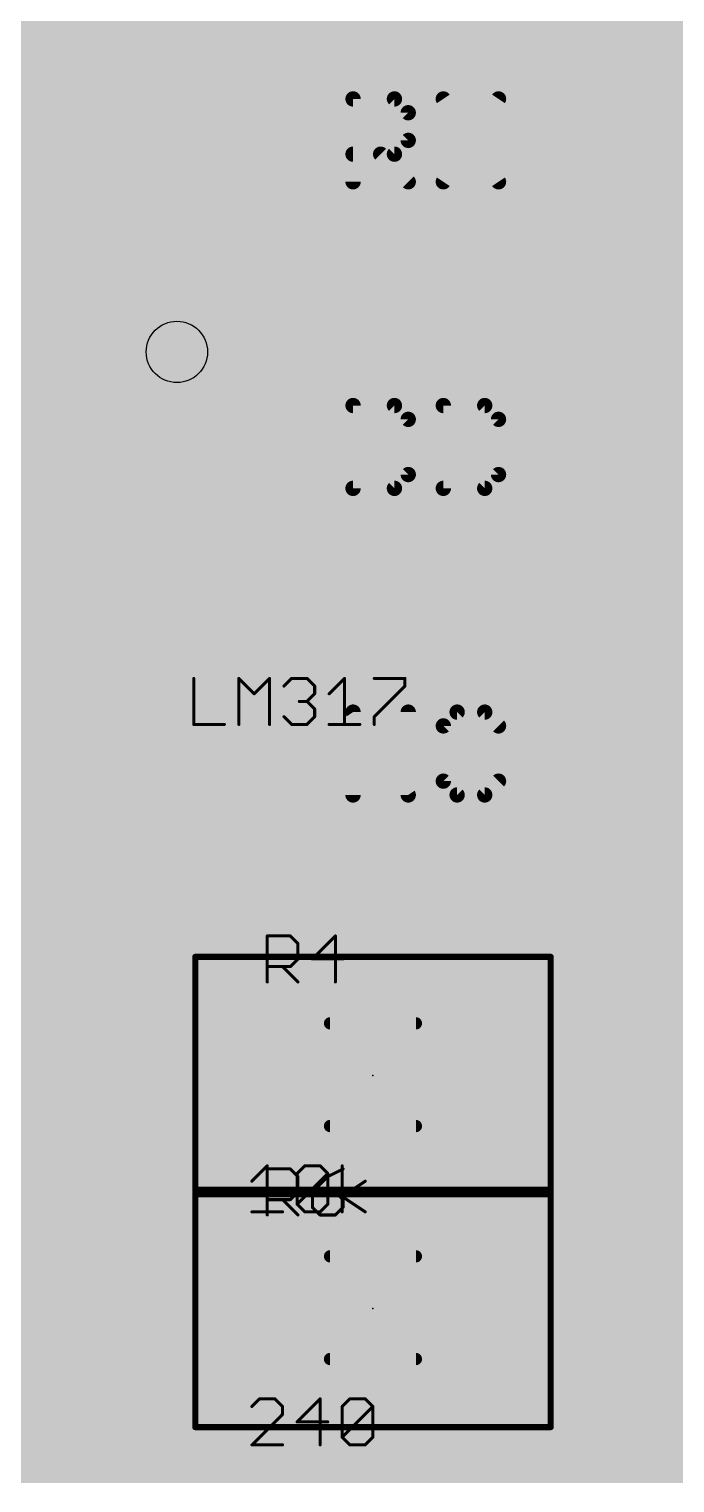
# Model space of a CAD drawing. Extents: x -29 to 78, y -15 to 28.
# Drawn here: x 8.3 to 13.65, y -0.18 to 11.87 of the extents above; entities that cross this region are included whole.
import ezdxf

# ---------------------------------------------------------------- set-up
doc = ezdxf.new("R2010")
doc.units = 0
for name, color, linetype in [('1', 12, 'CONTINUOUS'), ('16', 132, 'CONTINUOUS'), ('18', 110, 'CONTINUOUS'), ('20', 53, 'CONTINUOUS'), ('200', 132, 'CONTINUOUS'), ('201', 110, 'CONTINUOUS'), ('21', 41, 'CONTINUOUS'), ('23', 53, 'CONTINUOUS'), ('25', 253, 'CONTINUOUS'), ('27', 253, 'CONTINUOUS'), ('29', 253, 'CONTINUOUS'), ('31', 253, 'CONTINUOUS'), ('35', 253, 'CONTINUOUS'), ('39', 12, 'CONTINUOUS'), ('44', 253, 'CONTINUOUS'), ('49', 6, 'CONTINUOUS'), ('51', 53, 'CONTINUOUS')]:
    doc.layers.add(name, color=color, linetype=linetype)

# ---------------------------------------------------------------- blocks, each defined once
blk = doc.blocks.new('RECT')
blk.add_solid([(-0.5, -0.5), (0.5, -0.5), (-0.5, 0.5), (0.5, 0.5)])
blk = doc.blocks.new('ROUNDV')
at = {"const_width": 0.5}
blk.add_lwpolyline([(0, -0.25, 1), (0, 0.25, 1), (0, -0.25)], format="xyb", dxfattribs=at)

msp = doc.modelspace()

# ---------------------------------------------------------------- linework, layer by layer
at = {"layer": '1'}
for points, const_width in [([(8.509, 9.779), (9.906, 11.176)], 0.254), ([(9.906, 11.176), (14.517, 11.176)], 0.254), ([(9.525, 9.1948), (10.2718, 9.9416)], 0.254), ([(10.2718, 9.9416), (11.9037, 9.9416)], 0.254), ([(8.509, 2.921), (8.509, 9.779)], 0.254), ([(13.5128, 8.6614), (13.9446, 9.0932)], 0.254), ([(12.4324, 8.3684), (12.7254, 8.6614)], 0.254), ([(12.7254, 8.6614), (13.5128, 8.6614)], 0.254), ([(12.4324, 7.4016), (12.4324, 8.3684)], 0.254), ([(9.9568, 7.0358), (10.287, 7.366)], 0.254), ([(10.287, 7.366), (11.8681, 7.366)], 0.254), ([(11.8681, 7.366), (11.9037, 7.4016)], 0.254), ([(11.9037, 7.4016), (12.4324, 7.4016)], 0.254), ([(12.4324, 7.4016), (12.4206, 7.3898)], 0.254), ([(12.4324, 7.4016), (12.8134, 7.0206)], 0.254), ([(9.9568, 3.5442), (9.9568, 7.0358)], 0.254), ([(9.9568, 3.5442), (10.3006, 3.2004)], 0.254), ([(13.0048, 3.2004), (13.1651, 3.3607)], 0.254), ([(13.1651, 3.3607), (14.8874, 3.3607)], 0.254), ([(12.0006, 3.2004), (13.0048, 3.2004)], 0.254), ([(12.0006, 2.2352), (12.0006, 3.2004)], 0.254), ([(8.89, 2.54), (8.509, 2.921)], 0.254), ([(9.144, 2.286), (8.89, 2.54)], 0.254), ([(9.1948, 2.2352), (9.144, 2.286)], 0.254), ([(9.1948, 2.2352), (12.0006, 2.2352)], 0.254), ([(12.0006, 2.2352), (12.0006, 1.27)], 0.254), ([(7.62, 1.27), (10.3006, 1.27)], 0.254), ([(38.227, 0), (-2.921, 0)], 0.2032)]:
    msp.add_lwpolyline(points, dxfattribs=dict(at, const_width=const_width))
at = {"layer": '1', "const_width": 0.127}
for points in [[(9.906, 11.2395, 1), (9.906, 11.1125)], [(9.9509, 11.1311, 1), (9.8611, 11.2209)], [(10.2718, 10.0051, 1), (10.2718, 9.8781)], [(10.3167, 9.8967, 1), (10.2269, 9.9865)], [(11.9037, 9.8781, 1), (11.9037, 10.0051)], [(8.5725, 9.779, 1), (8.4455, 9.779)], [(8.4641, 9.8239, 1), (8.5539, 9.7341)], [(9.4801, 9.2397, 1), (9.5699, 9.1499)], [(12.7254, 8.7249, 1), (12.7254, 8.5979)], [(12.7703, 8.6165, 1), (12.6805, 8.7063)], [(13.4679, 8.7063, 1), (13.5577, 8.6165)], [(13.5128, 8.5979, 1), (13.5128, 8.7249)], [(12.4959, 8.3684, 1), (12.3689, 8.3684)], [(12.3875, 8.4133, 1), (12.4773, 8.3235)], [(10.287, 7.4295, 1), (10.287, 7.3025)], [(10.3319, 7.3211, 1), (10.2421, 7.4109)], [(11.8232, 7.4109, 1), (11.913, 7.3211)], [(11.9037, 7.4651, 1), (11.9037, 7.3381)], [(11.9486, 7.3567, 1), (11.8588, 7.4465)], [(11.8681, 7.3025, 1), (11.8681, 7.4295)], [(12.3757, 7.4347, 1), (12.4655, 7.3449)], [(12.4773, 7.4465, 1), (12.3875, 7.3567)], [(12.4773, 7.3567, 1), (12.3875, 7.4465)], [(12.4324, 7.3381, 1), (12.4324, 7.4651)], [(12.3689, 7.4016, 1), (12.4959, 7.4016)], [(10.0203, 7.0358, 1), (9.8933, 7.0358)], [(9.9119, 7.0807, 1), (10.0017, 6.9909)], [(12.7685, 6.9757, 1), (12.8583, 7.0655)], [(10.0017, 3.5891, 1), (9.9119, 3.4993)], [(9.8933, 3.5442, 1), (10.0203, 3.5442)], [(13.1651, 3.4242, 1), (13.1651, 3.2972)], [(13.21, 3.3158, 1), (13.1202, 3.4056)], [(10.2557, 3.1555, 1), (10.3455, 3.2453)], [(12.0006, 3.2639, 1), (12.0006, 3.1369)], [(12.0641, 3.2004, 1), (11.9371, 3.2004)], [(12.9599, 3.2453, 1), (13.0497, 3.1555)], [(13.0048, 3.1369, 1), (13.0048, 3.2639)], [(8.5539, 2.9659, 1), (8.4641, 2.8761)], [(8.4455, 2.921, 1), (8.5725, 2.921)], [(8.9349, 2.5849, 1), (8.8451, 2.4951)], [(8.8451, 2.4951, 1), (8.9349, 2.5849)], [(9.1889, 2.3309, 1), (9.0991, 2.2411)], [(9.0991, 2.2411, 1), (9.1889, 2.3309)], [(9.1948, 2.2987, 1), (9.1948, 2.1717)], [(9.1499, 2.1903, 1), (9.2397, 2.2801)], [(12.0641, 2.2352, 1), (11.9371, 2.2352)], [(11.9371, 2.2352, 1), (12.0641, 2.2352)], [(12.0006, 2.1717, 1), (12.0006, 2.2987)], [(10.3006, 1.2065, 1), (10.3006, 1.3335)], [(11.9371, 1.27, 1), (12.0641, 1.27)]]:
    msp.add_lwpolyline(points, format="xyb", dxfattribs=at)
at = {"layer": '16'}
for points, const_width in [([(11.43, 10.3124), (11.43, 14.859)], 0.254), ([(8.509, 8.763), (8.509, 12.446)], 0.254), ([(9.525, 9.1948), (9.525, 12.446)], 0.254), ([(12.1158, 9.6266), (11.43, 10.3124)], 0.254), ([(12.1158, 9.6266), (16.4846, 9.6266)], 0.254), ([(9.652, 7.62), (8.509, 8.763)], 0.254), ([(8.763, 7.493), (7.874, 8.382)], 0.4064), ([(9.652, 4.572), (9.652, 7.62)], 0.254), ([(8.763, 2.794), (8.763, 7.493)], 0.4064), ([(9.652, 4.572), (10.922, 3.302)], 0.254), ([(10.922, 3.302), (17.018, 3.302)], 0.254), ([(8.89, 2.667), (8.763, 2.794)], 0.4064), ([(7.112, 2.667), (8.89, 2.667)], 0.4064), ([(8.89, 2.667), (17.653, 2.667)], 0.4064), ([(7.874, 1.016), (18.288, 1.016)], 0.254), ([(-2.921, 0), (33.02, 0)], 0.2032)]:
    msp.add_lwpolyline(points, dxfattribs=dict(at, const_width=const_width))
for points, const_width in [([(11.4749, 10.3573, 1), (11.3851, 10.2675)], 0.127), ([(11.3665, 10.3124, 1), (11.4935, 10.3124)], 0.127), ([(12.1158, 9.6901, 1), (12.1158, 9.5631)], 0.127), ([(12.0709, 9.5817, 1), (12.1607, 9.6715)], 0.127), ([(9.4615, 9.1948, 1), (9.5885, 9.1948)], 0.127), ([(8.5539, 8.8079, 1), (8.4641, 8.7181)], 0.127), ([(8.4455, 8.763, 1), (8.5725, 8.763)], 0.127), ([(9.7155, 7.62, 1), (9.5885, 7.62)], 0.127), ([(9.6071, 7.5751, 1), (9.6969, 7.6649)], 0.127), ([(8.8646, 7.493, 1), (8.6614, 7.493)], 0.2032), ([(8.6912, 7.4212, 1), (8.8348, 7.5648)], 0.2032), ([(9.6969, 4.6169, 1), (9.6071, 4.5271)], 0.127), ([(9.5885, 4.572, 1), (9.7155, 4.572)], 0.127), ([(10.922, 3.3655, 1), (10.922, 3.2385)], 0.127), ([(10.8771, 3.2571, 1), (10.9669, 3.3469)], 0.127), ([(8.6614, 2.794, 1), (8.8646, 2.794)], 0.2032), ([(8.8348, 2.8658, 1), (8.6912, 2.7222)], 0.2032), ([(8.89, 2.7686, 1), (8.89, 2.5654)], 0.2032), ([(8.8182, 2.5952, 1), (8.9618, 2.7388)], 0.2032), ([(8.89, 2.5654, 1), (8.89, 2.7686)], 0.2032)]:
    msp.add_lwpolyline(points, format="xyb", dxfattribs=dict(at, const_width=const_width))
at = {"layer": '20', "const_width": 0.2032}
msp.add_lwpolyline([(-2.921, 0), (38.227, 0)], dxfattribs=at)
at = {"layer": '21', "const_width": 0.0635}
for points in [[(11.0173, 11.2909, 1), (10.9537, 11.2909)], [(10.9855, 11.3226, 1), (10.9855, 11.2591)], [(11.3511, 11.3133, 1), (11.3062, 11.2684)], [(11.3287, 11.2591, 1), (11.3287, 11.3226)], [(11.7603, 11.3085, 1), (11.7075, 11.2733)], [(12.2179, 11.2733, 1), (12.1651, 11.3085)], [(11.4748, 11.1765, 1), (11.4113, 11.1765)], [(11.4206, 11.154, 1), (11.4655, 11.1989)], [(11.4113, 10.9477, 1), (11.4748, 10.9477)], [(11.4655, 10.9252, 1), (11.4206, 10.9701)], [(10.9855, 10.865, 1), (10.9855, 10.8015)], [(11.2367, 10.8557, 1), (11.1918, 10.8108)], [(11.3062, 10.8557, 1), (11.3511, 10.8108)], [(11.3287, 10.8015, 1), (11.3287, 10.865)], [(10.9537, 10.6045, 1), (11.0173, 10.6045)], [(11.4206, 10.582, 1), (11.4655, 10.627)], [(11.7075, 10.6221, 1), (11.7603, 10.5869)], [(12.1651, 10.5869, 1), (12.2179, 10.6221)], [(11.0173, 8.7509, 1), (10.9537, 8.7509)], [(10.9855, 8.7826, 1), (10.9855, 8.7191)], [(11.3511, 8.7733, 1), (11.3062, 8.7284)], [(11.3287, 8.7191, 1), (11.3287, 8.7826)], [(11.7657, 8.7509, 1), (11.7022, 8.7509)], [(11.7339, 8.7826, 1), (11.7339, 8.7191)], [(12.0996, 8.7733, 1), (12.0547, 8.7284)], [(12.0771, 8.7191, 1), (12.0771, 8.7826)], [(11.4748, 8.6365, 1), (11.4113, 8.6365)], [(11.4206, 8.614, 1), (11.4655, 8.6589)], [(12.2233, 8.6365, 1), (12.1598, 8.6365)], [(12.1691, 8.614, 1), (12.214, 8.6589)], [(11.4113, 8.1789, 1), (11.4748, 8.1789)], [(11.4655, 8.1564, 1), (11.4206, 8.2013)], [(12.1598, 8.1789, 1), (12.2233, 8.1789)], [(12.214, 8.1564, 1), (12.1691, 8.2013)], [(10.9537, 8.0645, 1), (11.0173, 8.0645)], [(10.9855, 8.0963, 1), (10.9855, 8.0328)], [(11.3062, 8.087, 1), (11.3511, 8.042)], [(11.3287, 8.0328, 1), (11.3287, 8.0963)], [(11.7339, 8.0963, 1), (11.7339, 8.0328)], [(11.7022, 8.0645, 1), (11.7657, 8.0645)], [(12.0547, 8.087, 1), (12.0996, 8.042)], [(12.0771, 8.0328, 1), (12.0771, 8.0963)], [(11.0173, 6.2109, 1), (10.9537, 6.2109)], [(11.0119, 6.2285, 1), (10.9591, 6.1933)], [(11.4748, 6.2109, 1), (11.4113, 6.2109)], [(11.8483, 6.2426, 1), (11.8483, 6.1791)], [(11.8708, 6.1884, 1), (11.8259, 6.2333)], [(12.0996, 6.2333, 1), (12.0547, 6.1884)], [(12.0771, 6.1791, 1), (12.0771, 6.2426)], [(11.7657, 6.0965, 1), (11.7022, 6.0965)], [(11.7115, 6.1189, 1), (11.7564, 6.074)], [(12.1691, 6.074, 1), (12.214, 6.1189)], [(11.7022, 5.6389, 1), (11.7657, 5.6389)], [(11.7564, 5.6613, 1), (11.7115, 5.6164)], [(12.214, 5.6164, 1), (12.1691, 5.6613)], [(10.9537, 5.5245, 1), (11.0173, 5.5245)], [(11.4113, 5.5245, 1), (11.4748, 5.5245)], [(11.4167, 5.5069, 1), (11.4695, 5.5421)], [(11.8483, 5.5563, 1), (11.8483, 5.4928)], [(11.8259, 5.502, 1), (11.8708, 5.547)], [(12.0547, 5.547, 1), (12.0996, 5.502)], [(12.0771, 5.4928, 1), (12.0771, 5.5563)]]:
    msp.add_lwpolyline(points, format="xyb", dxfattribs=at)
at = {"layer": '21', "const_width": 0.127}
for points in [[(10.9855, 10.6045), (10.9855, 11.2909)], [(10.9855, 11.2909), (11.3287, 11.2909)], [(11.3287, 11.2909), (11.4431, 11.1765)], [(11.7339, 11.2909), (12.1915, 10.6045)], [(12.1915, 11.2909), (11.7339, 10.6045)], [(11.4431, 11.1765), (11.4431, 10.9477)], [(11.4431, 10.9477), (11.3287, 10.8333)], [(11.3287, 10.8333), (10.9855, 10.8333)], [(11.2143, 10.8333), (11.4431, 10.6045)], [(10.9855, 8.7509), (10.9855, 8.0645)], [(11.3287, 8.7509), (10.9855, 8.7509)], [(11.4431, 8.6365), (11.3287, 8.7509)], [(11.7339, 8.7509), (11.7339, 8.0645)], [(12.0771, 8.7509), (11.7339, 8.7509)], [(12.1915, 8.6365), (12.0771, 8.7509)], [(11.4431, 8.1789), (11.4431, 8.6365)], [(12.1915, 8.1789), (12.1915, 8.6365)], [(11.3287, 8.0645), (11.4431, 8.1789)], [(12.0771, 8.0645), (12.1915, 8.1789)], [(10.9855, 8.0645), (11.3287, 8.0645)], [(11.7339, 8.0645), (12.0771, 8.0645)], [(10.9855, 5.5245), (10.9855, 6.2109)], [(10.9855, 6.2109), (11.4431, 5.5245)], [(11.4431, 5.5245), (11.4431, 6.2109)], [(11.8483, 6.2109), (11.7339, 6.0965)], [(12.0771, 6.2109), (11.8483, 6.2109)], [(12.1915, 6.0965), (12.0771, 6.2109)], [(11.7339, 6.0965), (11.7339, 5.6389)], [(11.7339, 5.6389), (11.8483, 5.5245)], [(12.0771, 5.5245), (12.1915, 5.6389)], [(11.8483, 5.5245), (12.0771, 5.5245)]]:
    msp.add_lwpolyline(points, dxfattribs=at)
at = {"layer": '23'}
for p in [(11.1506, 3.2004), (11.1506, 1.27)]:
    msp.add_point(p, dxfattribs=at)
at = {"layer": '25', "const_width": 0.0127}
for points in [[(10.2743, 4.3628, 1), (10.2743, 4.3501)], [(10.2806, 4.3564, 1), (10.268, 4.3564)], [(10.4695, 4.3609, 1), (10.4605, 4.3519)], [(10.465, 4.3501, 1), (10.465, 4.3628)], [(10.8455, 4.3564, 1), (10.8328, 4.3564)], [(10.8437, 4.3519, 1), (10.8347, 4.3609)], [(10.5349, 4.2929, 1), (10.5222, 4.2929)], [(10.524, 4.2884, 1), (10.533, 4.2974)], [(10.2743, 4.1086, 1), (10.2743, 4.0959)], [(10.4059, 4.1067, 1), (10.3969, 4.0977)], [(10.4605, 4.1067, 1), (10.4695, 4.0977)], [(10.465, 4.0959, 1), (10.465, 4.1086)], [(10.5222, 4.1658, 1), (10.5349, 4.1658)], [(10.533, 4.1613, 1), (10.524, 4.1703)], [(10.6485, 4.1721, 1), (10.6485, 4.1594)], [(10.644, 4.1703, 1), (10.653, 4.1613)], [(10.9027, 4.1594, 1), (10.9027, 4.1721)], [(10.268, 3.9751, 1), (10.2806, 3.9751)], [(10.524, 3.9706, 1), (10.533, 3.9796)], [(10.8328, 3.9751, 1), (10.8455, 3.9751)], [(10.2743, 2.4324, 1), (10.2743, 2.4197)], [(10.2806, 2.426, 1), (10.268, 2.426)], [(10.4695, 2.4305, 1), (10.4605, 2.4215)], [(10.465, 2.4197, 1), (10.465, 2.4324)], [(10.9056, 2.4203, 1), (10.8999, 2.4317)], [(10.5349, 2.3625, 1), (10.5222, 2.3625)], [(10.524, 2.358, 1), (10.533, 2.367)], [(10.7728, 2.3681, 1), (10.7785, 2.3568)], [(10.7801, 2.358, 1), (10.7711, 2.367)], [(10.2743, 2.1782, 1), (10.2743, 2.1655)], [(10.4059, 2.1763, 1), (10.3969, 2.1673)], [(10.4605, 2.1763, 1), (10.4695, 2.1673)], [(10.465, 2.1655, 1), (10.465, 2.1782)], [(10.5222, 2.2354, 1), (10.5349, 2.2354)], [(10.533, 2.2309, 1), (10.524, 2.2399)], [(10.6485, 2.2417, 1), (10.6485, 2.229)], [(10.644, 2.2399, 1), (10.653, 2.2309)], [(10.6549, 2.2354, 1), (10.6422, 2.2354)], [(10.8437, 2.2399, 1), (10.8347, 2.2309)], [(10.8392, 2.229, 1), (10.8392, 2.2417)], [(10.9091, 2.1718, 1), (10.8964, 2.1718)], [(10.8982, 2.1673, 1), (10.9072, 2.1763)], [(10.268, 2.0447, 1), (10.2806, 2.0447)], [(10.524, 2.0402, 1), (10.533, 2.0492)], [(10.653, 2.1127, 1), (10.644, 2.1038)], [(10.6422, 2.1083, 1), (10.6549, 2.1083)], [(10.7121, 2.0511, 1), (10.7121, 2.0384)], [(10.7076, 2.0402, 1), (10.7165, 2.0492)], [(10.8347, 2.0492, 1), (10.8437, 2.0402)], [(10.8392, 2.0384, 1), (10.8392, 2.0511)], [(10.8964, 2.1083, 1), (10.9091, 2.1083)], [(10.9072, 2.1038, 1), (10.8982, 2.1127)]]:
    msp.add_lwpolyline(points, format="xyb", dxfattribs=at)
at = {"layer": '25', "const_width": 0.0254}
for points in [[(10.2743, 3.9751), (10.2743, 4.3564)], [(10.2743, 4.3564), (10.465, 4.3564)], [(10.465, 4.3564), (10.5285, 4.2929)], [(10.8392, 4.3564), (10.6485, 4.1658)], [(10.8392, 3.9751), (10.8392, 4.3564)], [(10.5285, 4.2929), (10.5285, 4.1658)], [(10.465, 4.1022), (10.2743, 4.1022)], [(10.4014, 4.1022), (10.5285, 3.9751)], [(10.5285, 4.1658), (10.465, 4.1022)], [(10.6485, 4.1658), (10.9027, 4.1658)], [(10.2743, 2.0447), (10.2743, 2.426)], [(10.2743, 2.426), (10.465, 2.426)], [(10.465, 2.426), (10.5285, 2.3625)], [(10.9027, 2.426), (10.7756, 2.3625)], [(10.5285, 2.3625), (10.5285, 2.2354)], [(10.7756, 2.3625), (10.6485, 2.2354)], [(10.465, 2.1718), (10.2743, 2.1718)], [(10.4014, 2.1718), (10.5285, 2.0447)], [(10.5285, 2.2354), (10.465, 2.1718)], [(10.6485, 2.2354), (10.6485, 2.1083)], [(10.8392, 2.2354), (10.6485, 2.2354)], [(10.9027, 2.1718), (10.8392, 2.2354)], [(10.9027, 2.1083), (10.9027, 2.1718)], [(10.6485, 2.1083), (10.7121, 2.0447)], [(10.7121, 2.0447), (10.8392, 2.0447)], [(10.8392, 2.0447), (10.9027, 2.1083)]]:
    msp.add_lwpolyline(points, dxfattribs=at)
at = {"layer": '27', "const_width": 0.0254}
for points in [[(9.6647, 6.49), (9.6647, 6.1087)], [(10.0389, 6.1087), (10.0389, 6.49)], [(10.0389, 6.49), (10.166, 6.3629)], [(10.166, 6.3629), (10.2931, 6.49)], [(10.2931, 6.49), (10.2931, 6.1087)], [(10.4131, 6.4265), (10.4767, 6.49)], [(10.4767, 6.49), (10.6038, 6.49)], [(10.6038, 6.49), (10.6673, 6.4265)], [(10.6673, 6.4265), (10.6673, 6.3629)], [(10.7873, 6.3629), (10.9144, 6.49)], [(10.9144, 6.49), (10.9144, 6.1087)], [(11.1615, 6.49), (11.4157, 6.49)], [(11.4157, 6.4265), (11.1615, 6.1723)], [(11.4157, 6.49), (11.4157, 6.4265)], [(10.6038, 6.2994), (10.5402, 6.2994)], [(10.6673, 6.3629), (10.6038, 6.2994)], [(10.6038, 6.2994), (10.6673, 6.2358)], [(10.4767, 6.1087), (10.4131, 6.1723)], [(10.6673, 6.1723), (10.6038, 6.1087)], [(10.6673, 6.2358), (10.6673, 6.1723)], [(11.1615, 6.1723), (11.1615, 6.1087)], [(9.6647, 6.1087), (9.9189, 6.1087)], [(10.6038, 6.1087), (10.4767, 6.1087)], [(10.7873, 6.1087), (11.0415, 6.1087)], [(10.1473, 2.3243), (10.2744, 2.4514)], [(10.2744, 2.4514), (10.2744, 2.0701)], [(10.5215, 2.3879), (10.5851, 2.4514)], [(10.5851, 2.4514), (10.7122, 2.4514)], [(10.7122, 2.4514), (10.7757, 2.3879)], [(10.8957, 2.0701), (10.8957, 2.4514)], [(10.5215, 2.1337), (10.5215, 2.3879)], [(10.5215, 2.1337), (10.7757, 2.3879)], [(10.7757, 2.3879), (10.7757, 2.1337)], [(10.8957, 2.1972), (11.0864, 2.3243)], [(11.0864, 2.0701), (10.8957, 2.1972)], [(10.1473, 2.0701), (10.4015, 2.0701)], [(10.5851, 2.0701), (10.5215, 2.1337)], [(10.7122, 2.0701), (10.5851, 2.0701)], [(10.7757, 2.1337), (10.7122, 2.0701)], [(10.2109, 0.521), (10.1473, 0.4575)], [(10.338, 0.521), (10.2109, 0.521)], [(10.4015, 0.4575), (10.338, 0.521)], [(10.7122, 0.521), (10.5215, 0.3304)], [(10.7122, 0.1397), (10.7122, 0.521)], [(10.8957, 0.4575), (10.9593, 0.521)], [(10.9593, 0.521), (11.0864, 0.521)], [(11.0864, 0.521), (11.1499, 0.4575)], [(10.1473, 0.1397), (10.4015, 0.3939)], [(10.4015, 0.3939), (10.4015, 0.4575)], [(10.8957, 0.2033), (10.8957, 0.4575)], [(10.8957, 0.2033), (11.1499, 0.4575)], [(11.1499, 0.4575), (11.1499, 0.2033)], [(10.5215, 0.3304), (10.7757, 0.3304)], [(10.4015, 0.1397), (10.1473, 0.1397)], [(10.9593, 0.1397), (10.8957, 0.2033)], [(11.0864, 0.1397), (10.9593, 0.1397)], [(11.1499, 0.2033), (11.0864, 0.1397)]]:
    msp.add_lwpolyline(points, dxfattribs=at)
at = {"layer": '27', "const_width": 0.0127}
for points in [[(9.671, 6.49, 1), (9.6584, 6.49)], [(10.0434, 6.4945, 1), (10.0344, 6.4855)], [(10.0453, 6.49, 1), (10.0326, 6.49)], [(10.2995, 6.49, 1), (10.2868, 6.49)], [(10.2976, 6.4855, 1), (10.2886, 6.4945)], [(10.4086, 6.431, 1), (10.4176, 6.422)], [(10.4767, 6.4964, 1), (10.4767, 6.4837)], [(10.4812, 6.4855, 1), (10.4722, 6.4945)], [(10.6083, 6.4945, 1), (10.5993, 6.4855)], [(10.6038, 6.4837, 1), (10.6038, 6.4964)], [(10.6737, 6.4265, 1), (10.661, 6.4265)], [(10.6628, 6.422, 1), (10.6718, 6.431)], [(10.9208, 6.49, 1), (10.9081, 6.49)], [(10.9189, 6.4855, 1), (10.9099, 6.4945)], [(11.1615, 6.4964, 1), (11.1615, 6.4837)], [(11.4221, 6.49, 1), (11.4094, 6.49)], [(11.4094, 6.4265, 1), (11.4221, 6.4265)], [(11.4202, 6.422, 1), (11.4113, 6.431)], [(11.4157, 6.4837, 1), (11.4157, 6.4964)], [(10.1615, 6.3674, 1), (10.1705, 6.3584)], [(10.1615, 6.3584, 1), (10.1705, 6.3674)], [(10.5402, 6.3057, 1), (10.5402, 6.293)], [(10.6083, 6.3039, 1), (10.5993, 6.2949)], [(10.5993, 6.3039, 1), (10.6083, 6.2949)], [(10.6038, 6.293, 1), (10.6038, 6.3057)], [(10.661, 6.3629, 1), (10.6737, 6.3629)], [(10.6718, 6.3584, 1), (10.6628, 6.3674)], [(10.7828, 6.3674, 1), (10.7918, 6.3584)], [(10.4176, 6.1767, 1), (10.4086, 6.1678)], [(10.6737, 6.2358, 1), (10.661, 6.2358)], [(10.661, 6.1723, 1), (10.6737, 6.1723)], [(10.6628, 6.2313, 1), (10.6718, 6.2403)], [(10.6718, 6.1678, 1), (10.6628, 6.1767)], [(11.157, 6.1767, 1), (11.166, 6.1678)], [(11.1679, 6.1723, 1), (11.1552, 6.1723)], [(9.6647, 6.1151, 1), (9.6647, 6.1024)], [(9.6584, 6.1087, 1), (9.671, 6.1087)], [(9.9189, 6.1024, 1), (9.9189, 6.1151)], [(10.0326, 6.1087, 1), (10.0453, 6.1087)], [(10.2868, 6.1087, 1), (10.2995, 6.1087)], [(10.4767, 6.1151, 1), (10.4767, 6.1024)], [(10.4722, 6.1042, 1), (10.4812, 6.1132)], [(10.5993, 6.1132, 1), (10.6083, 6.1042)], [(10.6038, 6.1024, 1), (10.6038, 6.1151)], [(10.7873, 6.1151, 1), (10.7873, 6.1024)], [(10.9081, 6.1087, 1), (10.9208, 6.1087)], [(11.0415, 6.1024, 1), (11.0415, 6.1151)], [(11.1552, 6.1087, 1), (11.1679, 6.1087)], [(10.2808, 2.4514, 1), (10.2681, 2.4514)], [(10.2789, 2.4469, 1), (10.2699, 2.4559)], [(10.5851, 2.4578, 1), (10.5851, 2.4451)], [(10.5895, 2.4469, 1), (10.5806, 2.4559)], [(10.7167, 2.4559, 1), (10.7077, 2.4469)], [(10.7122, 2.4451, 1), (10.7122, 2.4578)], [(10.9021, 2.4514, 1), (10.8894, 2.4514)], [(10.1428, 2.3288, 1), (10.1518, 2.3198)], [(10.517, 2.3924, 1), (10.526, 2.3834)], [(10.5279, 2.3879, 1), (10.5152, 2.3879)], [(10.7821, 2.3879, 1), (10.7694, 2.3879)], [(10.7802, 2.3834, 1), (10.7712, 2.3924)], [(10.7712, 2.3834, 1), (10.7802, 2.3924)], [(11.0899, 2.319, 1), (11.0829, 2.3296)], [(10.8992, 2.2025, 1), (10.8922, 2.1919)], [(10.8922, 2.2025, 1), (10.8992, 2.1919)], [(10.1473, 2.0764, 1), (10.1473, 2.0638)], [(10.2681, 2.0701, 1), (10.2808, 2.0701)], [(10.4015, 2.0638, 1), (10.4015, 2.0764)], [(10.526, 2.1381, 1), (10.517, 2.1292)], [(10.517, 2.1381, 1), (10.526, 2.1292)], [(10.5152, 2.1337, 1), (10.5279, 2.1337)], [(10.5851, 2.0764, 1), (10.5851, 2.0638)], [(10.5806, 2.0656, 1), (10.5895, 2.0746)], [(10.7077, 2.0746, 1), (10.7167, 2.0656)], [(10.7122, 2.0638, 1), (10.7122, 2.0764)], [(10.7694, 2.1337, 1), (10.7821, 2.1337)], [(10.7802, 2.1292, 1), (10.7712, 2.1381)], [(10.8894, 2.0701, 1), (10.9021, 2.0701)], [(11.0829, 2.0648, 1), (11.0899, 2.0754)], [(10.2109, 0.5274, 1), (10.2109, 0.5147)], [(10.2153, 0.5165, 1), (10.2064, 0.5255)], [(10.3425, 0.5255, 1), (10.3335, 0.5165)], [(10.338, 0.5147, 1), (10.338, 0.5274)], [(10.7185, 0.521, 1), (10.7058, 0.521)], [(10.7167, 0.5165, 1), (10.7077, 0.5255)], [(10.9593, 0.5274, 1), (10.9593, 0.5147)], [(10.9638, 0.5165, 1), (10.9548, 0.5255)], [(11.0909, 0.5255, 1), (11.0819, 0.5165)], [(11.0864, 0.5147, 1), (11.0864, 0.5274)], [(10.1428, 0.462, 1), (10.1518, 0.453)], [(10.4079, 0.4575, 1), (10.3952, 0.4575)], [(10.3952, 0.3939, 1), (10.4079, 0.3939)], [(10.397, 0.453, 1), (10.406, 0.462)], [(10.406, 0.3894, 1), (10.397, 0.3984)], [(10.9021, 0.4575, 1), (10.8894, 0.4575)], [(10.8912, 0.462, 1), (10.9002, 0.453)], [(11.1563, 0.4575, 1), (11.1436, 0.4575)], [(11.1544, 0.453, 1), (11.1454, 0.462)], [(11.1454, 0.453, 1), (11.1544, 0.462)], [(10.5215, 0.3367, 1), (10.5215, 0.324)], [(10.517, 0.3349, 1), (10.526, 0.3259)], [(10.7757, 0.324, 1), (10.7757, 0.3367)], [(10.1473, 0.1461, 1), (10.1473, 0.1334)], [(10.1428, 0.1442, 1), (10.1518, 0.1352)], [(10.4015, 0.1334, 1), (10.4015, 0.1461)], [(10.7058, 0.1397, 1), (10.7185, 0.1397)], [(10.9002, 0.2077, 1), (10.8912, 0.1988)], [(10.8912, 0.2077, 1), (10.9002, 0.1988)], [(10.8894, 0.2033, 1), (10.9021, 0.2033)], [(10.9593, 0.1461, 1), (10.9593, 0.1334)], [(10.9548, 0.1352, 1), (10.9638, 0.1442)], [(11.0819, 0.1442, 1), (11.0909, 0.1352)], [(11.0864, 0.1334, 1), (11.0864, 0.1461)], [(11.1436, 0.2033, 1), (11.1563, 0.2033)], [(11.1544, 0.1988, 1), (11.1454, 0.2077)]]:
    msp.add_lwpolyline(points, format="xyb", dxfattribs=at)
at = {"layer": '39', "const_width": 0.0508}
for points in [[(9.6776, 4.1834), (12.6236, 4.1834)], [(9.6776, 2.2174), (9.6776, 4.1834)], [(12.6236, 4.1834), (12.6236, 2.2174)], [(9.6776, 2.253), (12.6236, 2.253)], [(9.6776, 0.287), (9.6776, 2.253)], [(12.6236, 2.2174), (9.6776, 2.2174)], [(12.6236, 2.253), (12.6236, 0.287)], [(12.6236, 0.287), (9.6776, 0.287)]]:
    msp.add_lwpolyline(points, dxfattribs=at)
at = {"layer": '39', "const_width": 0.0254}
for points in [[(9.6776, 4.1961, 1), (9.6776, 4.1707)], [(9.6903, 4.1834, 1), (9.6649, 4.1834)], [(12.6363, 4.1834, 1), (12.6109, 4.1834)], [(12.6236, 4.1707, 1), (12.6236, 4.1961)], [(9.6776, 2.2657, 1), (9.6776, 2.2403)], [(9.6903, 2.253, 1), (9.6649, 2.253)], [(9.6776, 2.2301, 1), (9.6776, 2.2047)], [(9.6649, 2.2174, 1), (9.6903, 2.2174)], [(12.6363, 2.253, 1), (12.6109, 2.253)], [(12.6109, 2.2174, 1), (12.6363, 2.2174)], [(12.6236, 2.2403, 1), (12.6236, 2.2657)], [(12.6236, 2.2047, 1), (12.6236, 2.2301)], [(9.6776, 0.2997, 1), (9.6776, 0.2743)], [(9.6649, 0.287, 1), (9.6903, 0.287)], [(12.6109, 0.287, 1), (12.6363, 0.287)], [(12.6236, 0.2743, 1), (12.6236, 0.2997)]]:
    msp.add_lwpolyline(points, format="xyb", dxfattribs=at)
at = {"layer": '44'}
msp.add_circle((9.525, 9.1948), 0.254, dxfattribs=at)
at = {"layer": '49', "const_width": 0.2032}
msp.add_lwpolyline([(0.0001, 0), (36.0681, 0)], dxfattribs=at)
at = {"layer": '51', "const_width": 0.1016}
for points in [[(10.7946, 3.6324), (11.5066, 3.6324)], [(10.7946, 2.7814), (11.5066, 2.7814)], [(10.7946, 1.702), (11.5066, 1.702)], [(10.7946, 0.851), (11.5066, 0.851)]]:
    msp.add_lwpolyline(points, dxfattribs=at)
at = {"layer": '51', "const_width": 0.0508}
for points in [[(10.7946, 3.6578, 1), (10.7946, 3.607)], [(11.5066, 3.607, 1), (11.5066, 3.6578)], [(10.7946, 2.8068, 1), (10.7946, 2.756)], [(11.5066, 2.756, 1), (11.5066, 2.8068)], [(10.7946, 1.7274, 1), (10.7946, 1.6766)], [(11.5066, 1.6766, 1), (11.5066, 1.7274)], [(10.7946, 0.8764, 1), (10.7946, 0.8256)], [(11.5066, 0.8256, 1), (11.5066, 0.8764)]]:
    msp.add_lwpolyline(points, format="xyb", dxfattribs=at)

# ---------------------------------------------------------------- block references
at = {"layer": '1'}
for p, xscale in [((11.9037, 9.9416), 3), ((11.9037, 7.4016), 3), ((11.9037, 4.8616), 3), ((10.3006, 3.2004), 1.1), ((12.0006, 3.2004), 1.1), ((10.3006, 1.27), 1.1), ((12.0006, 1.27), 1.1)]:
    msp.add_blockref('RECT', p, dxfattribs=dict(at, xscale=xscale))
at = {"layer": '18', "xscale": 1.016, "yscale": 1.016}
msp.add_blockref('ROUNDV', (9.525, 9.1948), dxfattribs=at)
msp.add_blockref('ROUNDV', (9.525, 9.1948), dxfattribs=at)
at = {"layer": '200', "xscale": 40.3098, "yscale": 0.1168}
msp.add_blockref('RECT', (20.2132, -0.1168), dxfattribs=at)
at = {"layer": '201', "xscale": 35.9867}
for p, yscale in [((17.9349, 11.9177), 0.1168), ((17.9349, 11.8009), 0.1169), ((17.9349, 11.684), 0.1168), ((17.9349, 11.5672), 0.1168), ((17.9349, 11.4504), 0.1169), ((17.9349, 11.3335), 0.1168), ((17.9349, 11.2167), 0.1169), ((17.9349, 11.0998), 0.1168), ((17.9349, 10.983), 0.1168), ((17.9349, 10.8662), 0.1169), ((17.9349, 10.7493), 0.1168), ((17.9349, 10.6325), 0.1169), ((17.9349, 10.5156), 0.1168), ((17.9349, 10.3988), 0.1168), ((17.9349, 10.282), 0.1169), ((17.9349, 10.1651), 0.1168), ((17.9349, 10.0483), 0.1169), ((17.9349, 9.9314), 0.1168), ((17.9349, 9.8146), 0.1168), ((17.9349, 9.6978), 0.1169), ((17.9349, 9.5809), 0.1168), ((17.9349, 9.4641), 0.1169), ((17.9349, 9.3472), 0.1168), ((17.9349, 9.2304), 0.1168), ((17.9349, 9.1136), 0.1169), ((17.9349, 8.9967), 0.1168), ((17.9349, 8.8799), 0.1169), ((17.9349, 8.763), 0.1168), ((17.9349, 8.6462), 0.1168), ((17.9349, 8.5294), 0.1169), ((17.9349, 8.4125), 0.1168), ((17.9349, 8.2957), 0.1169), ((17.9349, 8.1788), 0.1168), ((17.9349, 8.062), 0.1168), ((17.9349, 7.9452), 0.1169), ((17.9349, 7.8283), 0.1168), ((17.9349, 7.7115), 0.1169), ((17.9349, 7.5946), 0.1168), ((17.9349, 7.4778), 0.1168), ((17.9349, 7.361), 0.1169), ((17.9349, 7.2441), 0.1168), ((17.9349, 7.1273), 0.1169), ((17.9349, 7.0104), 0.1168), ((17.9349, 6.8936), 0.1168), ((17.9349, 6.7768), 0.1169), ((17.9349, 6.6599), 0.1168), ((17.9349, 6.5431), 0.1169), ((17.9349, 6.4262), 0.1168), ((17.9349, 6.3094), 0.1168), ((17.9349, 6.1926), 0.1169), ((17.9349, 6.0757), 0.1168), ((17.9349, 5.9588), 0.1169), ((17.9349, 5.842), 0.1168), ((17.9349, 5.7252), 0.1168), ((17.9349, 5.6084), 0.1169), ((17.9349, 5.4915), 0.1168), ((17.9349, 5.3746), 0.1169), ((17.9349, 5.2578), 0.1168), ((17.9349, 5.141), 0.1168), ((17.9349, 5.0242), 0.1169), ((17.9349, 4.9073), 0.1168), ((17.9349, 4.7904), 0.1169), ((17.9349, 4.6736), 0.1168), ((17.9349, 4.5568), 0.1168), ((17.9349, 4.44), 0.1169), ((17.9349, 4.3231), 0.1168), ((17.9349, 4.2062), 0.1169), ((17.9349, 4.0894), 0.1168), ((17.9349, 3.9726), 0.1168), ((17.9349, 3.8558), 0.1169), ((17.9349, 3.7389), 0.1168), ((17.9349, 3.6221), 0.1169), ((17.9349, 3.5052), 0.1168), ((17.9349, 3.3884), 0.1168), ((17.9349, 3.2715), 0.1169), ((17.9349, 3.1547), 0.1168), ((17.9349, 3.0379), 0.1169), ((17.9349, 2.921), 0.1168), ((17.9349, 2.8042), 0.1168), ((17.9349, 2.6874), 0.1169), ((17.9349, 2.5705), 0.1168), ((17.9349, 2.4537), 0.1169), ((17.9349, 2.3368), 0.1168), ((17.9349, 2.22), 0.1168), ((17.9349, 2.1032), 0.1169), ((17.9349, 1.9863), 0.1168), ((17.9349, 1.8695), 0.1169), ((17.9349, 1.7526), 0.1168), ((17.9349, 1.6358), 0.1168), ((17.9349, 1.519), 0.1169), ((17.9349, 1.4021), 0.1168), ((17.9349, 1.2853), 0.1169), ((17.9349, 1.1684), 0.1168), ((17.9349, 1.0516), 0.1168), ((17.9349, 0.9348), 0.1169), ((17.9349, 0.8179), 0.1168), ((17.9349, 0.7011), 0.1169), ((17.9349, 0.5842), 0.1168), ((17.9349, 0.4674), 0.1168), ((17.9349, 0.3506), 0.1169), ((17.9349, 0.2337), 0.1168), ((17.9349, 0.1169), 0.1169), ((17.9349, 0), 0.1168)]:
    msp.add_blockref('RECT', p, dxfattribs=dict(at, yscale=yscale))
at = {"layer": '21', "xscale": 0.4572, "yscale": 0.762}
for p in [(11.1506, 3.2004), (11.1506, 1.27)]:
    msp.add_blockref('RECT', p, dxfattribs=at)
at = {"layer": '29', "yscale": 1.2032}
for p, xscale in [((11.9037, 9.9416), 3.2032), ((11.9037, 7.4016), 3.2032), ((11.9037, 4.8616), 3.2032), ((10.3006, 3.2004), 1.3032), ((12.0006, 3.2004), 1.3032), ((10.3006, 1.27), 1.3032), ((12.0006, 1.27), 1.3032)]:
    msp.add_blockref('RECT', p, dxfattribs=dict(at, xscale=xscale))
at = {"layer": '31'}
for p, xscale in [((11.9037, 9.9416), 3), ((11.9037, 7.4016), 3), ((11.9037, 4.8616), 3), ((10.3006, 3.2004), 1.1), ((12.0006, 3.2004), 1.1), ((10.3006, 1.27), 1.1), ((12.0006, 1.27), 1.1)]:
    msp.add_blockref('RECT', p, dxfattribs=dict(at, xscale=xscale))
at = {"layer": '35', "xscale": 0.3998, "yscale": 0.6}
for p in [(11.1506, 3.2004), (11.1506, 1.27)]:
    msp.add_blockref('RECT', p, dxfattribs=at)
at = {"layer": '51', "xscale": 0.5001, "yscale": 0.95}
for p in [(10.5625, 3.2055), (11.7309, 3.2055), (10.5625, 1.2751), (11.7309, 1.2751)]:
    msp.add_blockref('RECT', p, dxfattribs=at)

doc.saveas('drawing.dxf')
